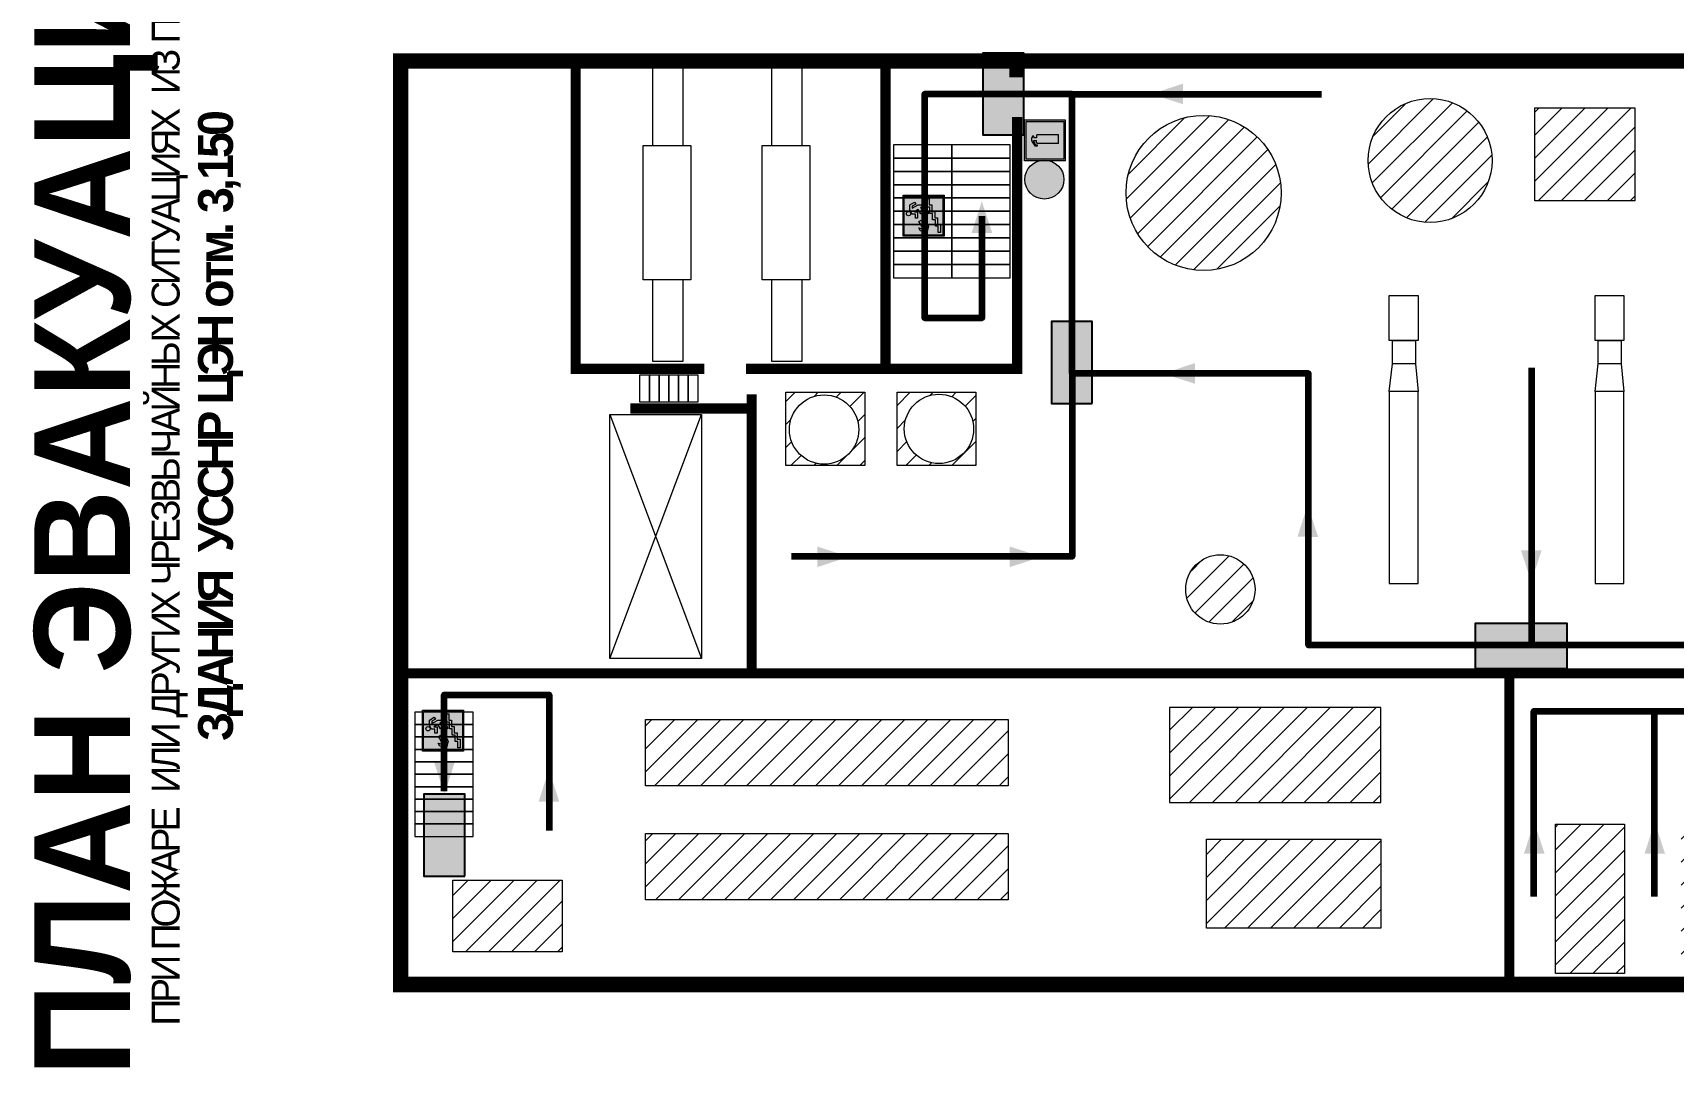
# Model space of a CAD drawing. Header units: millimetres. Extents: x 13810 to 67229, y 12374 to 21950.
# Drawn here: x 19678.7 to 19999.3, y 14957.2 to 15159.3 of the extents above; entities that cross this region are included whole.
import ezdxf

# ---------------------------------------------------------------- set-up
doc = ezdxf.new("R2010")
doc.units = ezdxf.units.MM
doc.layers.add('План_Штампы', color=7, linetype='Continuous')
doc.styles.add('обычный', font='arial.ttf')
pattern_1 = [(45, (-1042.175, 13050.748), (-2.24506403, 2.24506403), [])]

# ---------------------------------------------------------------- blocks, each defined once
blk = doc.blocks.new('A$C3AD82952')
at = {"true_color": 0xf5f5ff}
h = blk.add_hatch(color=7, dxfattribs=at)
h.dxf.hatch_style = 1
h.paths.add_polyline_path([(8.21, 8.73, 0.414214), (7.89, 9.05), (7.22, 9.05), (7.22, 9.92), (7.59, 9.92, 1), (7.57, 10.36), (7.22, 10.36), (7.22, 10.6), (6.43, 10.6), (6.43, 10.36), (6.01, 10.36), (4.74, 9.59), (4.74, 8.69), (4.98, 8.73), (4.98, 9.26), (6.12, 9.91), (6.43, 9.91), (6.43, 9.05), (5.76, 9.05, 0.414214), (5.44, 8.73), (5.44, 2.2), (8.21, 2.2)], flags=0)
h.paths.add_polyline_path([(12.8, 12.8), (0, 12.8), (0, 0), (12.8, 0)])
h.paths.add_polyline_path([(0.51, 12.29), (12.29, 12.29), (12.29, 0.51), (0.51, 0.51)], flags=16)
h.paths.add_polyline_path([(4.74, 9.59), (6.01, 10.36), (6.43, 10.36), (6.43, 10.6), (7.22, 10.6), (7.22, 10.36), (7.59, 10.36, -0.94586), (7.59, 9.92), (7.22, 9.92), (7.22, 9.05), (7.89, 9.05, -0.414214), (8.21, 8.73), (8.21, 2.2), (5.44, 2.2), (5.44, 8.73, -0.414214), (5.76, 9.05), (6.43, 9.05), (6.43, 9.91), (6.12, 9.91), (4.98, 9.26), (4.98, 8.73), (4.74, 8.69)], flags=0)
h = blk.add_hatch(color=242)
h.dxf.hatch_style = 1
h.paths.add_polyline_path([(12.29, 12.29), (0.51, 12.29), (0.51, 0.51), (12.29, 0.51)])
h.paths.add_polyline_path([(4.74, 8.69), (4.74, 9.59), (6.01, 10.36), (6.43, 10.36), (6.43, 10.6), (7.22, 10.6), (7.22, 10.36), (7.59, 10.36, -0.94586), (7.59, 9.92), (7.22, 9.92), (7.22, 9.05), (7.89, 9.05, -0.414214), (8.21, 8.73), (8.21, 2.2), (5.44, 2.2), (5.44, 8.73, -0.414214), (5.76, 9.05), (6.43, 9.05), (6.43, 9.91), (6.12, 9.91), (4.98, 9.26), (4.98, 8.73)], flags=16)
h = blk.add_hatch(color=7, dxfattribs=at)
h.dxf.hatch_style = 1
h.paths.add_polyline_path([(8.21, 8.73, 0.414214), (7.89, 9.05), (7.22, 9.05), (7.22, 9.92), (7.59, 9.92, 1), (7.57, 10.36), (7.22, 10.36), (7.22, 10.6), (6.43, 10.6), (6.43, 10.36), (6.01, 10.36), (4.74, 9.59), (4.74, 8.69), (4.98, 8.73), (4.98, 9.26), (6.12, 9.91), (6.43, 9.91), (6.43, 9.05), (5.76, 9.05, 0.414214), (5.44, 8.73), (5.44, 2.2), (8.21, 2.2)])
at = {"color": 242, "lineweight": 5}
for p, q in [((0, 0), (0, 12.8)), ((0, 12.8), (12.8, 12.8)), ((6.01, 10.36), (4.74, 9.59)), ((6.01, 10.36), (6.43, 10.36)), ((7.22, 10.6), (6.43, 10.6)), ((6.43, 10.6), (6.43, 10.36)), ((7.22, 10.36), (7.22, 10.6)), ((7.59, 10.36), (7.22, 10.36)), ((12.8, 0), (12.8, 12.8)), ((4.74, 9.59), (4.74, 8.69)), ((4.74, 8.69), (4.98, 8.73)), ((4.98, 9.26), (6.12, 9.91)), ((4.98, 8.73), (4.98, 9.26)), ((5.44, 2.2), (5.44, 8.73)), ((5.76, 9.05), (6.43, 9.05)), ((6.12, 9.91), (6.43, 9.91)), ((6.43, 9.91), (6.43, 9.05)), ((7.22, 9.05), (7.22, 9.92)), ((7.59, 9.92), (7.22, 9.92)), ((7.89, 9.05), (7.22, 9.05)), ((8.21, 2.2), (8.21, 8.73)), ((0, 0), (12.8, 0)), ((5.44, 2.2), (8.21, 2.2))]:
    blk.add_line(p, q, dxfattribs=at)
blk.add_lwpolyline([(0.51, 12.29), (12.29, 12.29), (12.29, 0.51), (0.51, 0.51)], close=True, dxfattribs=at)
for centre, radius, start, end in [((7.58, 10.14), 0.223, 273.1875, 86.8125), ((5.76, 8.73), 0.32, 90, 180), ((7.89, 8.73), 0.32, 0, 90)]:
    blk.add_arc(centre, radius, start, end, dxfattribs=at)
blk = doc.blocks.new('A$C7B8C2D5B')
at = {"lineweight": 0}
h = blk.add_hatch(color=5, dxfattribs=at)
h.dxf.hatch_style = 1
h.paths.add_polyline_path([(1.4, -3.02, 1), (-2.11, -3.02, 1)])
at = {"color": 5, "lineweight": 0}
blk.add_circle((-0.36, -3.02), 1.75, dxfattribs=at)
blk = doc.blocks.new('A$C32E8229D')
at = {"true_color": 0xffffff}
blk.add_hatch(color=7, dxfattribs=at).paths.add_polyline_path([(0, 0), (0, -8), (16, -8), (16, 0)])
h = blk.add_hatch(color=126)
h.paths.add_polyline_path([(0.2, -0.2), (15.8, -0.2), (15.8, -7.8), (0.2, -7.8)])
h.paths.add_polyline_path([(13.49, -2.05), (12.08, -2.05), (11.37, -2.63, 0.162397), (11.29, -2.84), (11.29, -3.63), (10.35, -3.63), (10.35, -4.05), (11.68, -4.05), (11.68, -3.48), (12.26, -4.28), (11.29, -5.1), (11.29, -6.78), (11.85, -6.78), (11.85, -5.44), (12.8, -4.64), (12.8, -5.94), (14.46, -5.94), (14.46, -5.39), (13.45, -5.39), (13.45, -3.97), (12.46, -2.59), (13.15, -2.59), (13.69, -3.34), (14.18, -3)], flags=16)
h.paths.add_polyline_path([(10.74, -1.82, 1), (11.8, -1.82, 1)], flags=16)
h.paths.add_polyline_path([(9.39, -3.59), (5.99, -3.59), (6.56, -3.03), (5.91, -3.03), (5.1, -3.83), (5.91, -4.64), (6.56, -4.64), (5.99, -4.09), (9.39, -4.09)], flags=16)
h.paths.add_polyline_path([(4.29, -1.08), (1.72, -1.08), (1.72, -6.6), (4.29, -6.6)], flags=16)
at = {"color": 126}
blk.add_lwpolyline([(16, -8), (0, -8), (0, 0), (16, 0)], close=True, dxfattribs=at)
blk = doc.blocks.new('вниз 3')
at = {"lineweight": 0, "true_color": 0xffffff}
h = blk.add_hatch(color=7, dxfattribs=at)
h.dxf.hatch_style = 1
h.paths.add_polyline_path([(40997.5, -4475.69), (40997.25, -4475.28), (40995.76, -4476.15), (40995.97, -4475.23), (40995.39, -4475.56), (40995.05, -4476.83), (40996.33, -4477.17), (40996.91, -4476.83), (40996, -4476.55)], flags=0)
h.paths.add_polyline_path([(40999.81, -4473.95), (41000.22, -4473.95), (41000.64, -4474.67), (41001.03, -4474.43), (41000.46, -4473.49), (41000.42, -4473.49), (40999.43, -4473.49), (40998.68, -4473.92), (40998.68, -4474.57), (40997.88, -4474.57), (40997.88, -4475), (40999.14, -4475), (40999.14, -4474.43), (40999.14, -4474.38), (40999.59, -4475.15), (40998.72, -4475.67), (40998.72, -4477.06), (40999.24, -4477.06), (40999.24, -4475.96), (40999.95, -4475.56), (40999.95, -4476.43), (41001.61, -4476.43), (41001.61, -4475.88), (41000.47, -4475.88), (41000.47, -4475.12)], flags=0)
h.paths.add_polyline_path([(40999.2, -4473.24, 1), (40998.35, -4473.24, 1)], flags=0)
h.paths.add_polyline_path([(41000.46, -4477.26), (41001.69, -4477.26), (41001.69, -4476.84), (41000.03, -4476.84), (41000.03, -4477.39), (40998.78, -4477.39), (40998.78, -4477.95), (40997.53, -4477.95), (40997.53, -4478.5), (40996.29, -4478.5), (40996.29, -4479.06), (40995.05, -4479.06), (40995.05, -4479.48), (40995.29, -4479.48), (40996.72, -4479.48), (40996.72, -4478.92), (40997.97, -4478.92), (40997.97, -4478.36), (40999.2, -4478.36), (40999.2, -4477.81), (41000.46, -4477.81)], flags=0)
h.paths.add_polyline_path([(41002.37, -4472.17), (40994.37, -4472.17), (40994.37, -4480.17), (41002.37, -4480.17)])
h.paths.add_polyline_path([(41002.16, -4479.96), (40994.57, -4479.96), (40994.57, -4472.37), (41002.16, -4472.37)], flags=16)
h.paths.add_polyline_path([(41001.61, -4475.88), (41001.61, -4476.43), (40999.95, -4476.43), (40999.95, -4475.56), (40999.24, -4475.96), (40999.24, -4477.06), (40998.72, -4477.06), (40998.72, -4475.67), (40999.59, -4475.15), (40999.14, -4474.38), (40999.14, -4474.43), (40999.14, -4475), (40997.88, -4475), (40997.88, -4474.57), (40998.68, -4474.57), (40998.68, -4473.92), (40999.43, -4473.49), (41000.42, -4473.49), (41000.46, -4473.49), (41001.03, -4474.43), (41000.64, -4474.67), (41000.22, -4473.95), (40999.81, -4473.95), (41000.47, -4475.12), (41000.47, -4475.88)], flags=0)
h.paths.add_polyline_path([(41001.69, -4476.84), (41001.69, -4477.26), (41000.46, -4477.26), (41000.46, -4477.81), (40999.2, -4477.81), (40999.2, -4478.36), (40997.97, -4478.36), (40997.97, -4478.92), (40996.72, -4478.92), (40996.72, -4479.48), (40995.05, -4479.48), (40995.05, -4479.06), (40996.29, -4479.06), (40996.29, -4478.5), (40997.53, -4478.5), (40997.53, -4477.95), (40998.78, -4477.95), (40998.78, -4477.39), (41000.03, -4477.39), (41000.03, -4476.84)], flags=0)
h.paths.add_polyline_path([(40998.35, -4473.24, -1), (40999.2, -4473.24, -1)], flags=0)
h.paths.add_polyline_path([(40997.5, -4475.69), (40996, -4476.55), (40996.91, -4476.83), (40996.33, -4477.17), (40995.05, -4476.83), (40995.39, -4475.56), (40995.97, -4475.23), (40995.76, -4476.15), (40997.25, -4475.28)], flags=0)
at = {"lineweight": 0}
h = blk.add_hatch(color=126, dxfattribs=at)
h.dxf.hatch_style = 1
h.paths.add_polyline_path([(41002.16, -4472.37), (40994.57, -4472.37), (40994.57, -4479.96), (41002.16, -4479.96)])
h.paths.add_polyline_path([(40995.97, -4475.23), (40995.76, -4476.15), (40997.25, -4475.28), (40997.5, -4475.69), (40996, -4476.55), (40996.91, -4476.83), (40996.33, -4477.17), (40995.05, -4476.83), (40995.39, -4475.56)], flags=16)
h.paths.add_polyline_path([(40997.88, -4474.57), (40998.68, -4474.57), (40998.68, -4473.92), (40999.43, -4473.49), (41000.42, -4473.49), (41000.46, -4473.49), (41001.03, -4474.43), (41000.64, -4474.67), (41000.22, -4473.95), (40999.81, -4473.95), (41000.47, -4475.12), (41000.47, -4475.88), (41001.61, -4475.88), (41001.61, -4476.43), (40999.95, -4476.43), (40999.95, -4475.56), (40999.24, -4475.96), (40999.24, -4477.06), (40998.72, -4477.06), (40998.72, -4475.67), (40999.59, -4475.15), (40999.14, -4474.38), (40999.14, -4474.43), (40999.14, -4475), (40997.88, -4475)], flags=16)
h.paths.add_polyline_path([(40998.35, -4473.24, -1), (40999.2, -4473.24, -1)], flags=16)
h.paths.add_polyline_path([(40997.53, -4477.95), (40998.78, -4477.95), (40998.78, -4477.39), (41000.03, -4477.39), (41000.03, -4476.84), (41001.69, -4476.84), (41001.69, -4477.26), (41000.46, -4477.26), (41000.46, -4477.81), (40999.2, -4477.81), (40999.2, -4478.36), (40997.97, -4478.36), (40997.97, -4478.92), (40996.72, -4478.92), (40996.72, -4479.48), (40995.05, -4479.48), (40995.05, -4479.06), (40996.29, -4479.06), (40996.29, -4478.5), (40997.53, -4478.5)], flags=16)
at = {"lineweight": 0, "true_color": 0xffffff}
h = blk.add_hatch(color=7, dxfattribs=at)
h.dxf.hatch_style = 1
h.paths.add_polyline_path([(40999.2, -4473.24, 1), (40998.35, -4473.24, 1)])
h.paths.add_polyline_path([(40999.81, -4473.95), (41000.22, -4473.95), (41000.64, -4474.67), (41001.03, -4474.43), (41000.46, -4473.49), (41000.42, -4473.49), (40999.43, -4473.49), (40998.68, -4473.92), (40998.68, -4474.57), (40997.88, -4474.57), (40997.88, -4475), (40999.14, -4475), (40999.14, -4474.43), (40999.14, -4474.38), (40999.59, -4475.15), (40998.72, -4475.67), (40998.72, -4477.06), (40999.24, -4477.06), (40999.24, -4475.96), (40999.95, -4475.56), (40999.95, -4476.43), (41001.61, -4476.43), (41001.61, -4475.88), (41000.47, -4475.88), (41000.47, -4475.12)])
h.paths.add_polyline_path([(40999.2, -4477.81), (41000.46, -4477.81), (41000.46, -4477.26), (41001.69, -4477.26), (41001.69, -4476.84), (41000.03, -4476.84), (41000.03, -4477.39), (40998.78, -4477.39), (40998.78, -4477.95), (40997.53, -4477.95), (40997.53, -4478.5), (40996.29, -4478.5), (40996.29, -4479.06), (40995.05, -4479.06), (40995.05, -4479.48), (40995.29, -4479.48), (40996.72, -4479.48), (40996.72, -4478.92), (40997.97, -4478.92), (40997.97, -4478.36), (40999.2, -4478.36)])
h.paths.add_polyline_path([(40997.5, -4475.69), (40997.25, -4475.28), (40995.76, -4476.15), (40995.97, -4475.23), (40995.39, -4475.56), (40995.05, -4476.83), (40996.33, -4477.17), (40996.91, -4476.83), (40996, -4476.55)])
at = {"color": 126, "lineweight": 0}
for points in [[(40994.37, -4472.17), (41002.37, -4472.17), (41002.37, -4480.17), (40994.37, -4480.17)], [(40994.57, -4472.37), (41002.16, -4472.37), (41002.16, -4479.96), (40994.57, -4479.96)]]:
    blk.add_lwpolyline(points, close=True, dxfattribs=at)
for points in [[(40999.14, -4474.43), (40999.14, -4475), (40997.88, -4475), (40997.88, -4474.57), (40998.68, -4474.57), (40998.68, -4473.92), (40999.43, -4473.49), (41000.42, -4473.49), (41000.46, -4473.49), (41001.03, -4474.43), (41000.64, -4474.67), (41000.22, -4473.95), (40999.81, -4473.95), (41000.47, -4475.12), (41000.47, -4475.88), (41001.61, -4475.88), (41001.61, -4476.43), (40999.95, -4476.43), (40999.95, -4475.56), (40999.24, -4475.96), (40999.24, -4477.06), (40998.72, -4477.06), (40998.72, -4475.67), (40999.59, -4475.15), (40999.14, -4474.38), (40999.14, -4474.43)], [(40995.05, -4476.83), (40995.39, -4475.56), (40995.97, -4475.23), (40995.76, -4476.15), (40997.25, -4475.28), (40997.5, -4475.69), (40996, -4476.55), (40996.91, -4476.83), (40996.33, -4477.17), (40995.05, -4476.83)], [(40995.29, -4479.48), (40995.05, -4479.48), (40995.05, -4479.06), (40996.29, -4479.06), (40996.29, -4478.5), (40997.53, -4478.5), (40997.53, -4477.95), (40998.78, -4477.95), (40998.78, -4477.39), (41000.03, -4477.39), (41000.03, -4476.84), (41001.69, -4476.84), (41001.69, -4477.26), (41000.46, -4477.26), (41000.46, -4477.81), (40999.2, -4477.81), (40999.2, -4478.36), (40997.97, -4478.36), (40997.97, -4478.92), (40996.72, -4478.92), (40996.72, -4479.48), (40995.05, -4479.48)]]:
    blk.add_lwpolyline(points, dxfattribs=at)
blk.add_circle((40998.77, -4473.24), 0.426, dxfattribs=at)
blk = doc.blocks.new('A$C7B4425F7')
at = {"true_color": 0xffffff}
blk.add_hatch(color=7, dxfattribs=at).paths.add_polyline_path([(0, 0), (-16, 0), (-16, -8), (0, -8)])
h = blk.add_hatch(color=126)
h.paths.add_polyline_path([(-0.2, -0.2), (-15.8, -0.2), (-15.8, -7.8), (-0.2, -7.8)])
h.paths.add_polyline_path([(-11.76, -2.03), (-11.76, -3.66), (-11.17, -3.66, -0.568275), (-11.17, -6.18), (-12.58, -6.18), (-12.58, -2.03)], flags=16)
h.paths.add_polyline_path([(-13.33, -4.12, -0.495768), (-13.59, -6.18), (-15.03, -6.18), (-15.03, -2.03), (-13.59, -2.03, -0.487973)], flags=16)
h.paths.add_polyline_path([(-10.25, -2.03), (-9.48, -2.03), (-9.48, -6.18), (-10.25, -6.18)], flags=16)
h.paths.add_polyline_path([(-13.84, -3.69), (-14.24, -3.69), (-14.24, -3.03), (-13.9, -3.03, -0.692621)], flags=0)
h.paths.add_polyline_path([(-9.15, -2.03), (-8.4, -2.03), (-8.04, -3.07), (-7.68, -2.03), (-6.93, -2.03), (-7.64, -4.1), (-6.93, -6.18), (-7.68, -6.18), (-8.04, -5.14), (-8.4, -6.18), (-9.15, -6.18), (-8.44, -4.1)], flags=16)
h.paths.add_polyline_path([(-11.76, -4.46), (-11.42, -4.46, -0.692621), (-11.36, -5.12), (-11.76, -5.12)], flags=0)
h.paths.add_polyline_path([(-13.9, -5.2), (-14.24, -5.2), (-14.24, -4.55), (-13.84, -4.55, -0.708038)], flags=0)
edge = h.paths.add_edge_path(flags=16)
edge.add_ellipse((-5.51, -4.08), major_axis=(0, 2.05), ratio=0.586184, start_angle=0, end_angle=360)
edge = h.paths.add_edge_path(flags=0)
edge.add_ellipse((-5.51, -4.08), major_axis=(0, 1.14), ratio=0.454828, start_angle=0, end_angle=360)
h.paths.add_polyline_path([(-4.13, -4.96, 0.377264), (-3.48, -4.52, 0.0555), (-3.16, -2.03), (-1.66, -2.03), (-1.66, -4.96), (-0.96, -4.96), (-0.96, -7.01), (-1.75, -7.01), (-1.75, -6.18), (-3.3, -6.18), (-3.3, -7.02), (-4.13, -7.02)], flags=16)
h.paths.add_polyline_path([(-2.73, -2.91), (-2.28, -2.91), (-2.28, -4.96), (-3.05, -4.96, 0.079136)], flags=0)
at = {"color": 126}
blk.add_lwpolyline([(-16, -8), (0, -8), (0, 0), (-16, 0)], close=True, dxfattribs=at)

msp = doc.modelspace()

# ---------------------------------------------------------------- hatches: boundary and pattern name
at = {"lineweight": 0}
h = msp.add_hatch(dxfattribs=at)
h.set_pattern_fill('ANSI31', color=256)
h.set_pattern_definition(pattern_1)
h.paths.add_polyline_path([(19825.9, 15074.72), (19841.31, 15074.72), (19841.31, 15089.05), (19825.9, 15089.05)])
h.paths.add_polyline_path([(19840.11, 15081.75, 1), (19826.58, 15081.75, 1)], flags=16)
h.paths.add_polyline_path([(19847.6, 15074.72), (19863.02, 15074.72), (19863.02, 15089.05), (19847.6, 15089.05)])
h.paths.add_polyline_path([(19862.56, 15081.88, 1), (19849.02, 15081.88, 1)], flags=16)
h.paths.add_polyline_path([(19922.65, 15127.99, 1), (19892.35, 15127.99, 1)])
h.paths.add_polyline_path([(19963.86, 15134.32, 1), (19939.64, 15134.32, 1)])
h.paths.add_polyline_path([(19991.74, 15144.6), (19972.21, 15144.6), (19972.21, 15126.45), (19991.74, 15126.45)])
h.paths.add_polyline_path([(20032.56, 15134.8, 1), (20008.34, 15134.8, 1)])
h.paths.add_polyline_path([(20050.37, 15123.99), (20050.37, 15105.54), (20087.02, 15105.54), (20087.02, 15123.99)])
h.paths.add_polyline_path([(20056.47, 15068.69, 1), (20080.68, 15068.69, 1)])
h = msp.add_hatch(dxfattribs=at)
h.set_pattern_fill('ANSI31', color=256)
h.set_pattern_definition(pattern_1)
h.paths.add_polyline_path([(19904.01, 15050.52, 1), (19917.55, 15050.52, 1)])
h = msp.add_hatch(dxfattribs=at)
h.set_pattern_fill('ANSI31', color=256)
h.set_pattern_definition(pattern_1)
h.paths.add_polyline_path([(19782.15, 14979.7), (19782.15, 14993.72), (19760.8, 14993.72), (19760.8, 14979.7)])
h.paths.add_polyline_path([(19798.46, 15025.12), (19798.46, 15012.16), (19869.3, 15012.16), (19869.3, 15025.12)])
h.paths.add_polyline_path([(19798.46, 15002.85), (19798.46, 14989.9), (19869.3, 14989.9), (19869.3, 15002.85)])
h.paths.add_polyline_path([(19942.16, 15008.9), (19942.16, 15027.44), (19900.86, 15027.44), (19900.86, 15008.9)])
h.paths.add_polyline_path([(19908.05, 15001.71), (19908.05, 14984.32), (19942.16, 14984.32), (19942.16, 15001.71)])
h = msp.add_hatch(dxfattribs=at)
h.set_pattern_fill('ANSI31', color=256)
h.set_pattern_definition(pattern_1)
h.paths.add_polyline_path([(19989.71, 15004.65), (19976.26, 15004.65), (19976.26, 14975.47), (19989.71, 14975.47)])
h.paths.add_polyline_path([(20000.83, 14975.47), (20014.28, 14975.47), (20014.28, 15004.65), (20000.83, 15004.65)])
h.paths.add_polyline_path([(20039.08, 15004.65), (20025.63, 15004.65), (20025.63, 14975.47), (20039.08, 14975.47)])

# ---------------------------------------------------------------- linework, layer by layer
at = {"lineweight": 0, "const_width": 3}
msp.add_lwpolyline([(19750.6, 15153.73), (20207.75, 15153.73), (20207.75, 14973.33), (19750.6, 14973.33)], close=True, dxfattribs=at)
at = {"lineweight": 0}
for points, const_width in [([(19784.81, 15153.73), (19784.81, 15093.6), (19809.97, 15093.6)], 2), ([(19845.35, 15093.6), (19845.35, 15153.73)], 2), ([(19871.07, 15153.73), (19871.07, 15150.6)], 3), ([(19818.12, 15093.6), (19871.07, 15093.6), (19871.07, 15142.83)], 2), ([(19819.2, 15085.88), (19819.2, 15088.64)], 2), ([(19819.2, 15034.12), (19819.2, 15085.88), (19795.48, 15085.88)], 2), ([(19750.6, 15034.12), (20118.21, 15034.12)], 2), ([(19967.24, 14973.33), (19967.24, 15034.12)], 2)]:
    msp.add_lwpolyline(points, dxfattribs=dict(at, const_width=const_width))
for points in [[(19799.82, 15137.25), (19805.79, 15137.25), (19805.79, 15153.17), (19799.82, 15153.17)], [(19823.09, 15137.25), (19829.06, 15137.25), (19829.06, 15153.17), (19823.09, 15153.17)], [(19972.21, 15144.6), (19991.74, 15144.6), (19991.74, 15126.45), (19972.21, 15126.45)], [(19798, 15137.25), (19807.3, 15137.25), (19807.3, 15111.03), (19798, 15111.03)], [(19821.27, 15137.25), (19830.57, 15137.25), (19830.57, 15111.03), (19821.27, 15111.03)], [(19846.91, 15134.79), (19858.31, 15134.79), (19858.31, 15137.38), (19846.91, 15137.38)], [(19846.91, 15132.19), (19858.31, 15132.19), (19858.31, 15134.79), (19846.91, 15134.79)], [(19858.31, 15134.79), (19869.72, 15134.79), (19869.72, 15137.38), (19858.31, 15137.38)], [(19858.31, 15132.19), (19869.72, 15132.19), (19869.72, 15134.79), (19858.31, 15134.79)], [(19846.91, 15129.59), (19858.31, 15129.59), (19858.31, 15132.19), (19846.91, 15132.19)], [(19858.31, 15129.59), (19869.72, 15129.59), (19869.72, 15132.19), (19858.31, 15132.19)], [(19846.91, 15127), (19858.31, 15127), (19858.31, 15129.59), (19846.91, 15129.59)], [(19858.31, 15127), (19869.72, 15127), (19869.72, 15129.59), (19858.31, 15129.59)], [(19846.91, 15124.4), (19858.31, 15124.4), (19858.31, 15127), (19846.91, 15127)], [(19858.31, 15124.4), (19869.72, 15124.4), (19869.72, 15127), (19858.31, 15127)], [(19846.91, 15121.8), (19858.31, 15121.8), (19858.31, 15124.4), (19846.91, 15124.4)], [(19846.91, 15119.2), (19858.31, 15119.2), (19858.31, 15121.8), (19846.91, 15121.8)], [(19858.31, 15121.8), (19869.72, 15121.8), (19869.72, 15124.4), (19858.31, 15124.4)], [(19858.31, 15119.2), (19869.72, 15119.2), (19869.72, 15121.8), (19858.31, 15121.8)], [(19846.91, 15116.61), (19858.31, 15116.61), (19858.31, 15119.2), (19846.91, 15119.2)], [(19858.31, 15116.61), (19869.72, 15116.61), (19869.72, 15119.2), (19858.31, 15119.2)], [(19846.91, 15114.01), (19858.31, 15114.01), (19858.31, 15116.61), (19846.91, 15116.61)], [(19858.31, 15114.01), (19869.72, 15114.01), (19869.72, 15116.61), (19858.31, 15116.61)], [(19846.91, 15111.41), (19858.31, 15111.41), (19858.31, 15114.01), (19846.91, 15114.01)], [(19858.31, 15111.41), (19869.72, 15111.41), (19869.72, 15114.01), (19858.31, 15114.01)], [(19799.82, 15095.11), (19805.79, 15095.11), (19805.79, 15111.03), (19799.82, 15111.03)], [(19823.09, 15095.11), (19829.06, 15095.11), (19829.06, 15111.03), (19823.09, 15111.03)], [(19943.77, 15107.96), (19949.44, 15107.96), (19949.44, 15099.15), (19943.77, 15099.15)], [(19983.98, 15107.96), (19989.64, 15107.96), (19989.64, 15099.15), (19983.98, 15099.15)], [(19944.42, 15099.15), (19948.9, 15099.15), (19948.9, 15094.6), (19944.42, 15094.6)], [(19984.62, 15099.15), (19989.1, 15099.15), (19989.1, 15094.6), (19984.62, 15094.6)], [(19797.35, 15092.43), (19799.25, 15092.43), (19799.25, 15087.11), (19797.35, 15087.11)], [(19799.25, 15092.43), (19801.14, 15092.43), (19801.14, 15087.11), (19799.25, 15087.11)], [(19801.14, 15092.43), (19803.03, 15092.43), (19803.03, 15087.11), (19801.14, 15087.11)], [(19803.03, 15092.43), (19804.92, 15092.43), (19804.92, 15087.11), (19803.03, 15087.11)], [(19804.92, 15092.43), (19806.81, 15092.43), (19806.81, 15087.11), (19804.92, 15087.11)], [(19806.81, 15092.43), (19808.7, 15092.43), (19808.7, 15087.11), (19806.81, 15087.11)], [(19825.9, 15089.05), (19841.31, 15089.05), (19841.31, 15074.72), (19825.9, 15074.72)], [(19847.6, 15089.05), (19863.02, 15089.05), (19863.02, 15074.72), (19847.6, 15074.72)], [(19943.77, 15051.65), (19949.44, 15051.65), (19949.44, 15089.16), (19943.77, 15089.16)], [(19983.98, 15051.65), (19989.64, 15051.65), (19989.64, 15089.16), (19983.98, 15089.16)], [(19791.46, 15084.69), (19809.4, 15084.69), (19809.4, 15037.04), (19791.46, 15037.04)], [(19753.36, 15024.13), (19764.8, 15024.13), (19764.8, 15026.56), (19753.36, 15026.56)], [(19942.16, 15027.44), (19900.86, 15027.44), (19900.86, 15008.9), (19942.16, 15008.9)], [(19753.36, 15021.7), (19764.8, 15021.7), (19764.8, 15024.13), (19753.36, 15024.13)], [(19798.46, 15025.12), (19869.3, 15025.12), (19869.3, 15012.16), (19798.46, 15012.16)], [(19753.36, 15019.27), (19764.8, 15019.27), (19764.8, 15021.7), (19753.36, 15021.7)], [(19753.36, 15016.84), (19764.8, 15016.84), (19764.8, 15019.27), (19753.36, 15019.27)], [(19753.36, 15014.41), (19764.8, 15014.41), (19764.8, 15016.84), (19753.36, 15016.84)], [(19753.36, 15011.98), (19764.8, 15011.98), (19764.8, 15014.41), (19753.36, 15014.41)], [(19753.36, 15009.55), (19764.8, 15009.55), (19764.8, 15011.98), (19753.36, 15011.98)], [(19753.36, 15007.12), (19764.8, 15007.12), (19764.8, 15009.55), (19753.36, 15009.55)], [(19753.36, 15004.69), (19764.8, 15004.69), (19764.8, 15007.12), (19753.36, 15007.12)], [(19753.36, 15002.26), (19764.8, 15002.26), (19764.8, 15004.69), (19753.36, 15004.69)], [(19976.26, 15004.65), (19989.71, 15004.65), (19989.71, 14975.47), (19976.26, 14975.47)], [(19798.46, 15002.85), (19869.3, 15002.85), (19869.3, 14989.9), (19798.46, 14989.9)], [(19908.05, 15001.71), (19942.16, 15001.71), (19942.16, 14984.32), (19908.05, 14984.32)], [(19760.8, 14993.72), (19782.15, 14993.72), (19782.15, 14979.7), (19760.8, 14979.7)]]:
    msp.add_lwpolyline(points, close=True, dxfattribs=at)
at = {"color": 126, "lineweight": 100, "true_color": 0x008754}
for points in [[(19881.85, 15092.68), (19881.85, 15147.29), (19852.96, 15147.29), (19852.96, 15103.59), (19864.26, 15103.59), (19864.26, 15123.44)], [(19881.85, 15147.29), (19930.55, 15147.29)], [(19971.62, 15039.61), (19971.62, 15093.81)], [(20122.78, 15026.73), (20122.78, 15039.61), (19927.98, 15039.61), (19927.98, 15092.68), (19881.85, 15092.68), (19881.85, 15056.93), (19826.97, 15056.93)], [(19759.15, 15011.11), (19759.15, 15029.95), (19779.66, 15029.95), (19779.66, 15003.45)], [(19972.03, 14990.55), (19972.03, 15026.73), (20067.82, 15026.73), (20067.82, 14993.83), (20057.27, 14993.83), (20057.27, 15004.79)], [(19995.61, 14990.55), (19995.61, 15026.73)]]:
    msp.add_lwpolyline(points, dxfattribs=at)
at = {"lineweight": 0}
for points in [[(19943.77, 15089.16), (19944.42, 15094.6)], [(19948.9, 15094.6), (19949.44, 15089.16)], [(19983.98, 15089.16), (19984.62, 15094.6)], [(19989.1, 15094.6), (19989.64, 15089.16)], [(19791.46, 15037.04), (19809.4, 15084.69)], [(19791.46, 15084.69), (19809.4, 15037.04)]]:
    msp.add_lwpolyline(points, dxfattribs=at)
for centre, radius in [((19951.75, 15134.32), 12.11), ((19907.5, 15127.99), 15.15), ((19833.35, 15081.75), 6.77), ((19855.79, 15081.88), 6.77), ((19910.78, 15050.52), 6.77)]:
    msp.add_circle(centre, radius, dxfattribs=at)
at = {"layer": 'План_Штампы', "color": 126, "true_color": 0x008754}
for points in [[(19903.5, 15149.35), (19903.49, 15145.32), (19897.31, 15147.31)], [(19866.2, 15120.16), (19862.17, 15120.16), (19864.16, 15126.35)], [(19905.81, 15094.73), (19905.8, 15090.7), (19899.62, 15092.69)], [(19929.87, 15060.79), (19925.84, 15060.8), (19927.83, 15066.98)], [(19832, 15054.87), (19832.01, 15058.9), (19838.19, 15056.91)], [(19869.63, 15054.87), (19869.64, 15058.9), (19875.82, 15056.91)], [(19969.5, 15058.17), (19973.53, 15058.16), (19971.54, 15051.98)], [(19757.15, 15016.76), (19761.18, 15016.75), (19759.19, 15010.57)], [(19781.61, 15009.07), (19777.58, 15009.08), (19779.57, 15015.26)], [(19974.13, 14998.89), (19970.1, 14998.89), (19972.09, 15005.07)], [(19997.67, 14998.86), (19993.65, 14998.87), (19995.64, 15005.05)]]:
    msp.add_solid(points, dxfattribs=at)

# ---------------------------------------------------------------- block references
at = {"xscale": 0.625, "yscale": 0.625, "zscale": 0.625, "rotation": 90}
msp.add_blockref('A$C3AD82952', (19880.51, 15134.23), dxfattribs=at)
at = {"xscale": 2.177419353276491, "yscale": 2.177419353276491, "zscale": 2.177419353276491}
msp.add_blockref('A$C7B8C2D5B', (19877.18, 15137.18), dxfattribs=at)
at = {"color": 126, "true_color": 0x008754, "rotation": 90}
for p in [(15376.61, -25874.82), (15282.74, -25975.47)]:
    msp.add_blockref('вниз 3', p, dxfattribs=at)
at = {"layer": 'План_Штампы', "rotation": 90}
for p in [(19864.38, 15155.32), (19755.13, 15010.51)]:
    msp.add_blockref('A$C7B4425F7', p, dxfattribs=at)
at = {"layer": 'План_Штампы', "color": 126, "true_color": 0x008754, "xscale": -1, "rotation": 90}
msp.add_blockref('A$C32E8229D', (19877.76, 15102.86), dxfattribs=at)
at = {"layer": 'План_Штампы', "color": 126, "true_color": 0x008754, "xscale": 1.113761976465601, "yscale": 1.113761976465601, "zscale": 1.113761976465601, "rotation": 359.9978653237144}
msp.add_blockref('A$C32E8229D', (19960.64, 15043.91), dxfattribs=at)

# ---------------------------------------------------------------- texts
at = {"color": 0, "lineweight": 0, "insert": (19701.83, 15082.15), "char_height": 6.8, "width": 381.8334, "attachment_point": 5, "rotation": 90, "style": 'обычный'}
msp.add_mtext('{\\fArial Black|b1|i0|c204|p34;\\H2x;\\T0.85;  \\fArial Narrow|b0|i0|c204|p34;\\H0.8x;\\W0.9;\\P\\fProxima Nova Rg|b0|i0|c204|p2;\\H0.5x;\\W1;\\C256;ПРИ ПОЖАРЕ  ИЛИ ДРУГИХ ЧРЕЗВЫЧАЙНЫХ СИТУАЦИЯХ  ИЗ ПОМЕЩЕНИЙ \\fProxima Nova Rg|b1|i0|c204|p2;\\H1.25x;\\PЗДАНИЯ  УССНР ЦЭН отм. 3,150}', dxfattribs=at)
at = {"lineweight": 0, "insert": (19679.02, 14955.5), "char_height": 18.7, "width": 419.8066, "attachment_point": 1, "rotation": 90, "style": 'обычный'}
msp.add_mtext('{\\fProxima Nova Rg|b1|i0|c204|p2;ПЛАН ЭВАКУАЦИИ}', dxfattribs=at)

doc.saveas('drawing.dxf')
